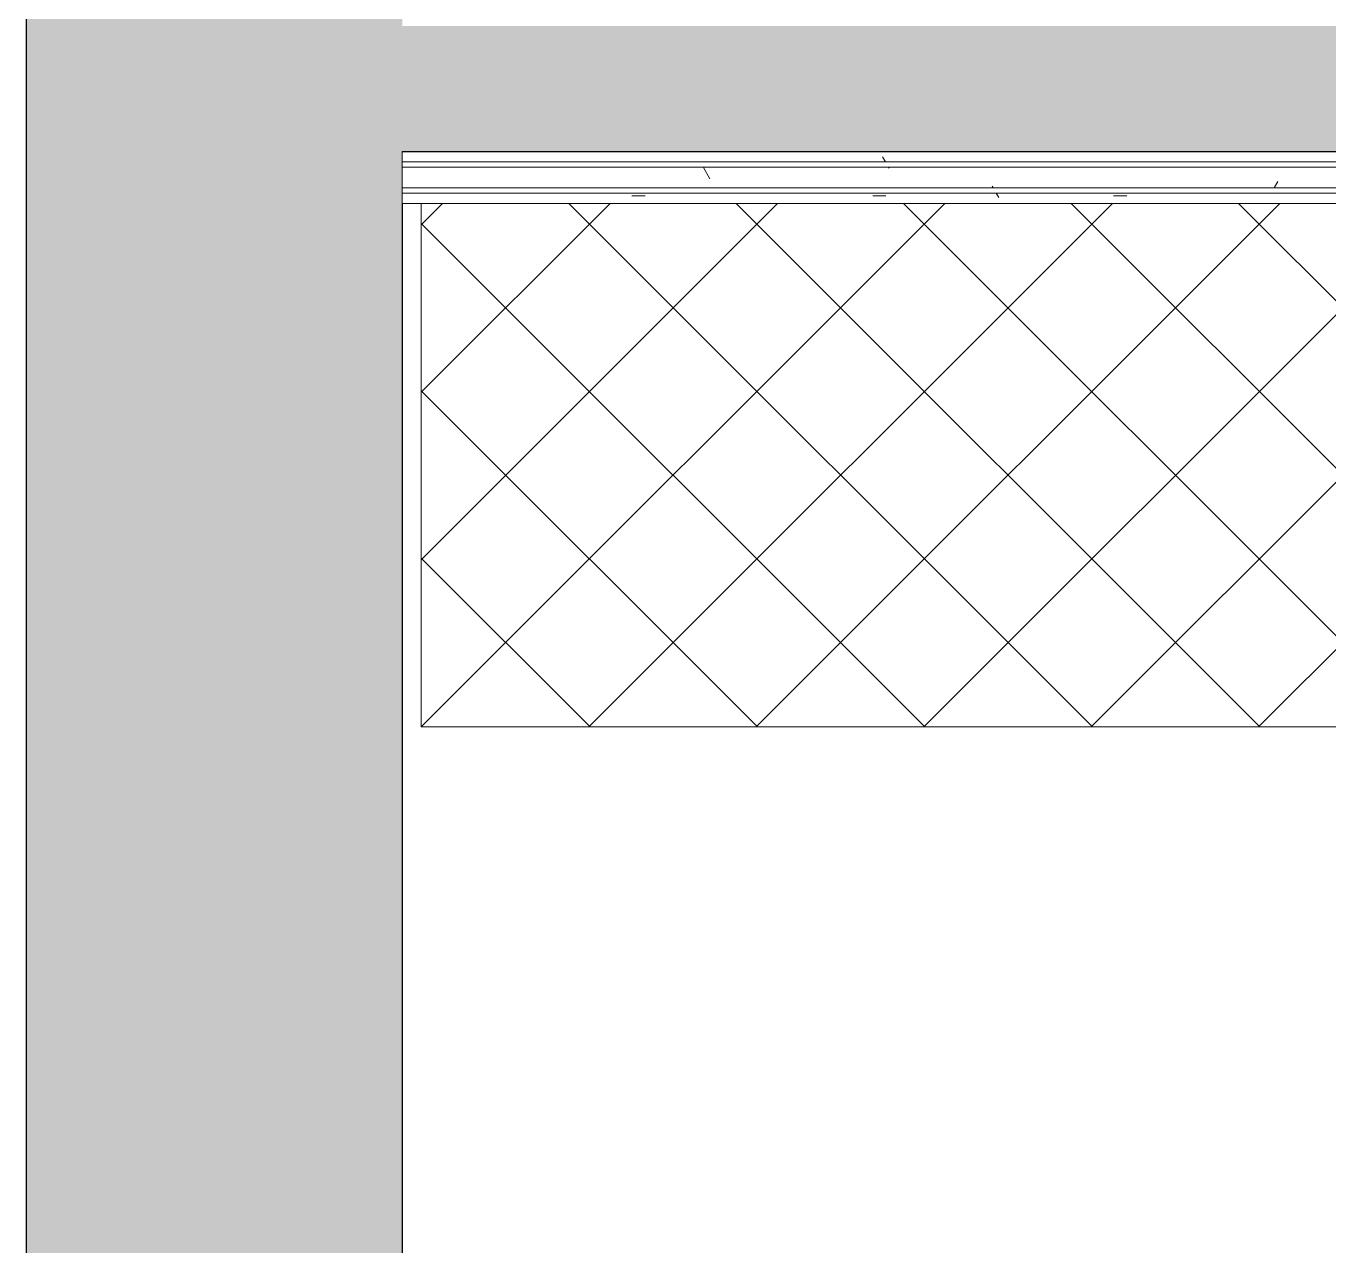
# Model space of a CAD drawing. Header units: inches. Extents: x -1176 to 1507, y -2587 to 978.
# Drawn here: x -1035.1 to -972.7, y -1167.7 to -1109.3 of the extents above; entities that cross this region are included whole.
import ezdxf

# ---------------------------------------------------------------- set-up
doc = ezdxf.new("R2010")
doc.units = ezdxf.units.IN
doc.header["$MEASUREMENT"] = 0
for name, color, linetype, lineweight in [('A-WALL', 113, 'Continuous', 18), ('A-WALL-PATT', 111, 'Continuous', 18), ('I-WALL', 2, 'Continuous', 18), ('Q-CASE', 31, 'Continuous', 9)]:
    doc.layers.add(name, color=color, linetype=linetype, lineweight=lineweight)
pattern_1 = [(0, (0, 0), (15.36, 3.84), [0.634, -10.886, 0.634, -10.886, -61.44]), (0, (0, 0), (15.36, 3.84), [-23.04, 0.634, -22.406, 0.634, -10.886, -26.88]), (0, (0, 0), (15.36, 3.84), [-57.6, 0.634, -7.046, 0.634, -18.566]), (120, (5.76, 1.92), (-11.005538, 11.38215), [0.634, -10.886, 0.634, -10.886, -61.44]), (120, (5.76, 1.92), (-11.005538, 11.38215), [-23.04, 0.634, -22.406, 0.634, -10.886, -26.88]), (120, (5.76, 1.92), (-11.005538, 11.38215), [-57.6, 0.634, -7.046, 0.634, -18.566]), (240, (7.68, 9.6), (-4.354462, -15.22215), [0.634, -10.886, 0.634, -10.886, -61.44]), (240, (7.68, 9.6), (-4.354462, -15.22215), [-23.04, 0.634, -22.406, 0.634, -10.886, -26.88]), (240, (7.68, 9.6), (-4.354462, -15.22215), [-57.6, 0.634, -7.046, 0.634, -18.566])]

# ---------------------------------------------------------------- blocks, each defined once
blk = doc.blocks.new('Desk47 - Desk-6998326-2nd Floor Construction')
at = {"layer": 'Q-CASE'}
h = blk.add_hatch(dxfattribs=at)
h.set_pattern_fill('FP_26', color=256, style=0, pattern_type=2)
h.set_pattern_definition([(45, (3238.745, 1581.566), (-4.006467, 4.006467), []), (135, (3238.745, 1581.566), (-4.006467, -4.006467), [])])
h.paths.add_polyline_path([(2256.398, 438.708), (2318.504, 438.708), (2318.504, 463.765), (2222.592, 463.765), (2222.592, 438.708)], flags=0)
for p, q in [((2222.592, 463.765), (2222.592, 438.708)), ((2318.504, 438.708), (2318.504, 463.765)), ((2222.592, 438.708), (2318.504, 438.708))]:
    blk.add_line(p, q, dxfattribs=at)

msp = doc.modelspace()

# ---------------------------------------------------------------- hatches: boundary and pattern name
at = {"layer": 'A-WALL-PATT'}
h = msp.add_hatch(color=250, dxfattribs=at)
h.paths.add_polyline_path([(-1017.062, -1275.185), (-1017.062, -1210.935), (-1035.062, -1210.935), (-1035.062, -1275.185)], flags=0)
h.paths.add_polyline_path([(-1017.062, -1169.435), (-1017.062, -1003.935), (-1035.062, -1003.935), (-1035.062, -1169.435)], flags=0)
h.paths.add_polyline_path([(-1017.062, -962.435), (-1017.062, -859.935), (-1035.062, -859.935), (-1035.062, -962.435)], flags=0)
h.paths.add_polyline_path([(-1017.062, -818.435), (-1017.062, -715.935), (-1035.062, -715.935), (-1035.062, -818.435)], flags=0)
h.paths.add_polyline_path([(-1017.062, -674.435), (-1017.062, -567.935), (-1035.062, -567.935), (-1035.062, -674.435)], flags=0)
h.paths.add_polyline_path([(-1035.062, -534.435), (-1017.062, -534.435), (-1017.062, -425.685), (-1035.062, -425.685), (-1035.062, -498.557)], flags=0)
h.paths.add_polyline_path([(-1017.062, -388.685), (-1017.062, -275.185), (-1035.062, -275.185), (-1035.062, -388.685)], flags=0)
h.paths.add_polyline_path([(-1017.062, -239.185), (-1017.062, -119.495), (-1035.062, -119.495), (-1035.062, -239.185)], flags=0)
h.paths.add_polyline_path([(-1035.062, -83.495), (-1017.062, -83.495), (-1017.062, 16.255), (-1035.062, 16.255), (-1035.062, -8.745)], flags=0)
h = msp.add_hatch(color=250, dxfattribs=at)
h.paths.add_polyline_path([(-792.043, -1115.301), (-772.043, -1115.301), (-772.043, -1109.301), (-792.043, -1109.301), (-792.043, -1110.821)], flags=0)
h.paths.add_polyline_path([(-913.089, -1115.301), (-832.043, -1115.301), (-832.043, -1109.301), (-1017.062, -1109.301), (-1017.062, -1115.301), (-982.347, -1115.301)], flags=0)
at = {"layer": 'A-WALL-PATT', "lineweight": 9}
h = msp.add_hatch(dxfattribs=at)
h.set_pattern_fill('FP_19', color=256, style=0, pattern_type=2)
h.set_pattern_definition(pattern_1)
h.paths.add_polyline_path([(-832.043, -1115.801), (-832.043, -1115.301), (-1017.062, -1115.301), (-1017.062, -1115.801), (-843.832, -1115.801)], flags=0)
h = msp.add_hatch(dxfattribs=at)
h.set_pattern_fill('FP_19', color=256, style=0, pattern_type=2)
h.set_pattern_definition(pattern_1)
h.paths.add_polyline_path([(-843.832, -1117.051), (-832.043, -1117.051), (-832.043, -1116.051), (-1017.062, -1116.051), (-1017.062, -1117.051), (-878.46, -1117.051)], flags=0)
h = msp.add_hatch(dxfattribs=at)
h.set_pattern_fill('FP_19', color=256, style=0, pattern_type=2)
h.set_pattern_definition(pattern_1)
h.paths.add_polyline_path([(-832.043, -1117.801), (-832.043, -1117.301), (-1017.062, -1117.301), (-1017.062, -1117.801), (-843.832, -1117.801)], flags=0)

# ---------------------------------------------------------------- linework, layer by layer
at = {"layer": 'A-WALL', "color": 8, "lineweight": 30}
for p, q in [((-1035.062, -1003.935), (-1035.062, -1169.435)), ((-1017.062, -1115.301), (-832.043, -1115.301)), ((-1017.062, -1117.801), (-1017.062, -1169.435))]:
    msp.add_line(p, q, dxfattribs=at)
at = {"layer": 'A-WALL'}
for p, q in [((-1017.062, -1115.301), (-1017.062, -1117.801)), ((-1017.062, -1115.801), (-832.043, -1115.801)), ((-1017.062, -1116.051), (-832.043, -1116.051)), ((-1017.062, -1117.051), (-832.043, -1117.051)), ((-1017.062, -1117.301), (-832.043, -1117.301))]:
    msp.add_line(p, q, dxfattribs=at)
at = {"layer": 'I-WALL'}
msp.add_line((-832.043, -1117.801), (-1017.062, -1117.801), dxfattribs=at)

# ---------------------------------------------------------------- block references
at = {"layer": 'Q-CASE'}
msp.add_blockref('Desk47 - Desk-6998326-2nd Floor Construction', (-3238.745, -1581.566), dxfattribs=at)

doc.saveas('drawing.dxf')
